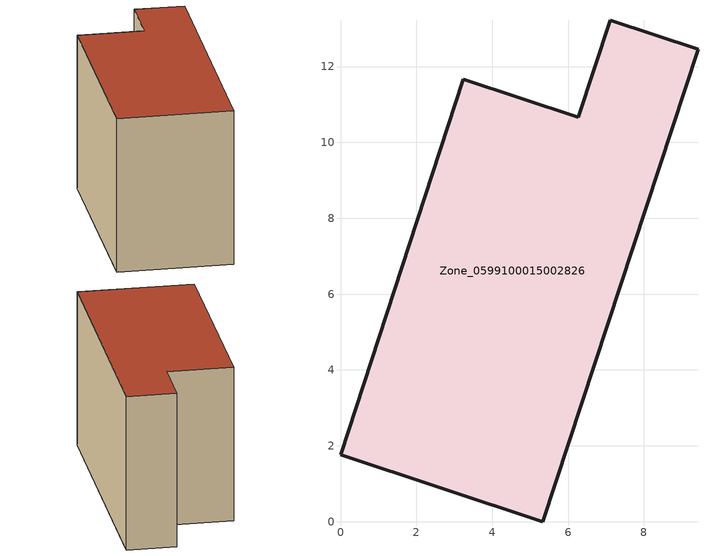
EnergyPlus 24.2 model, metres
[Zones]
Zone_0599100015002826
 floor ground (C_G): 5.33,0 0,1.76 3.23,11.67 6.27,10.66 7.12,13.22 9.43,12.46 z0.84
 wall outside (C_F): 5.33,0 9.43,12.46 7.12,13.22 6.27,10.66 3.23,11.67 0,1.76 5.33,0 z0.84:8.67
 roof outside (C_R): 0,1.76 5.33,0 9.43,12.46 7.12,13.22 6.27,10.66 3.23,11.67 z8.67
[BUILDING]
Pand.0599100015002826: North Axis=0; Terrain=City; Loads Convergence Tolerance Value=0.04; Temperature Convergence Tolerance Value=0.4; Solar Distribution=FullExterior; Maximum Number of Warmup Days=25; Minimum Number of Warmup Days=1
[Site:Location]
Rotterdam.The.Hague.AP_ZH_NLD Design_Conditions: Latitude=51.96; Longitude=4.45; Time Zone=1; Elevation=-4.5
[SITE:GROUNDTEMPERATURE:BUILDINGSURFACE]
18, 18, 18, 18, 18, 18, 18, 18, 18, 18, 18, 18
[MATERIAL] Thermal Absorptance=0.9; Solar Absorptance=0.7; Visible Absorptance=0.7
Name | Roughness | Thickness | Conductivity | Density | Specific Heat
G.TI.1965-1974 | MediumSmooth | 0.15 | 0.882353 | 540 | 1210
F.TI.1965-1974 | Rough | 0.3 | 0.697674 | 1920 | 840
R.TI.1965-1974 | MediumRough | 0.2 | 0.232558 | 1500 | 1000
[CONSTRUCTION]
C_G: G.TI.1965-1974
C_F: F.TI.1965-1974
C_R: R.TI.1965-1974
[ZONE]
Zone_0599100015002826: Type=1; Multiplier=1; Ceiling Height=Autocalculate; Volume=Autocalculate; Floor Area=autocalculate; Part of Total Floor Area=Yes
[ZONEINFILTRATION:DESIGNFLOWRATE]
Infil_Zone_0599100015002826: Zone or ZoneList or Space or SpaceList=Zone_0599100015002826; Schedule=AlwaysOn; Design Flow Rate Calculation Method=Flow/Area; Flow Rate per Floor Area=0.003; Constant Term Coefficient=1; Temperature Term Coefficient=0; Velocity Term Coefficient=0; Velocity Squared Term Coefficient=0
[HVACTEMPLATE:ZONE:IDEALLOADSAIRSYSTEM]
Zone_0599100015002826: Maximum Heating Supply Air Temperature=50; Minimum Cooling Supply Air Temperature=13; Maximum Heating Supply Air Humidity Ratio=0.0156; Minimum Cooling Supply Air Humidity Ratio=0.0077; Heating Limit=NoLimit; Cooling Limit=NoLimit; Dehumidification Control Type=ConstantSensibleHeatRatio; Cooling Sensible Heat Ratio=0.7; Dehumidification Setpoint=60; Humidification Control Type=None; Humidification Setpoint=30; Outdoor Air Method=None; Outdoor Air Flow Rate per Person=0.00944; Outdoor Air Flow Rate per Zone Floor Area=0; Outdoor Air Flow Rate per Zone=0; Demand Controlled Ventilation Type=None; Outdoor Air Economizer Type=NoEconomizer; Heat Recovery Type=None; Sensible Heat Recovery Effectiveness=0.7; Latent Heat Recovery Effectiveness=0.65
[ZONECONTROL:THERMOSTAT]
ThermostatControl_Zone_0599100015002826: Zone or ZoneList=Zone_0599100015002826; Control Type Schedule=DualSetpointControlType; Control 1=Thermostat_Zone_0599100015002826; Temperature Difference Between Cutout And Setpoint=0
[THERMOSTATSETPOINT:DUALSETPOINT]
Thermostat_Zone_0599100015002826: Heating Setpoint Temperature Schedule=HeatingSetpoint_Zone_0599100015002826; Cooling Setpoint Temperature Schedule=CoolingSetpoint_Zone_0599100015002826
[SCHEDULE:COMPACT]
HeatingSetpoint_Zone_0599100015002826: Through: 12/31, For: AllDays, Until: 24:00, 21
CoolingSetpoint_Zone_0599100015002826: Through: 12/31, For: AllDays, Until: 24:00, 24
DualSetpointControlType: Through: 12/31, For: AllDays, Until: 24:00, 4
AlwaysOn: Through: 12/31, For: AllDays, Until: 24:00, 1
